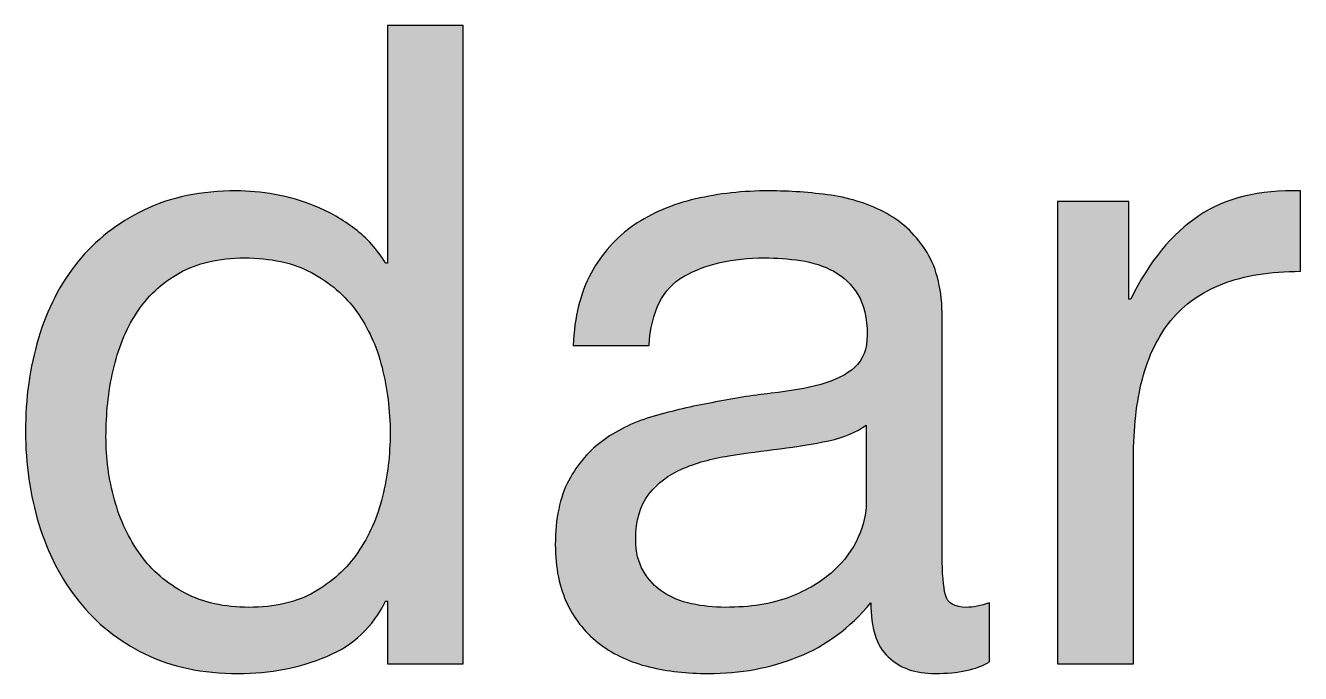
# Paper-space layout 'A0mask (portrait)' of a CAD drawing. Extents: x 0 to 810, y 0 to 1153.
# Drawn here: x 644.41 to 650.29, y 64.5 to 67.48 of the extents above; entities that cross this region are included whole.
import ezdxf
from ezdxf.enums import TextEntityAlignment as Align

# ---------------------------------------------------------------- set-up
doc = ezdxf.new("R2010")
doc.units = 0
doc.layers.get('0').update_dxf_attribs({"linetype": 'CONTINUOUS'})
doc.layers.get('Defpoints').update_dxf_attribs({"linetype": 'CONTINUOUS'})
doc.layers.add('JPP_Mask', color=7, linetype='CONTINUOUS')
doc.styles.add('JPP', font='arial.ttf')

# ---------------------------------------------------------------- blocks, each defined once
blk = doc.blocks.new('A0mask (portrait)')
at = {"true_color": 0x004a91}
h = blk.add_hatch(color=154, dxfattribs=at)
edge = h.paths.add_edge_path()
edge.add_spline(control_points=[(646.4279, 66.2864), (646.4279, 66.7389), (646.4279, 67.1554), (646.4279, 67.3565)], knot_values=[19.124987, 19.124987, 19.124987, 19.124987, 19.437481, 19.437481, 19.437481, 19.437481], degree=3, periodic=0)
edge.add_spline(control_points=[(646.4279, 67.3565), (646.4279, 67.3816), (646.4279, 67.4034), (646.4279, 67.4214)], knot_values=[19.085926, 19.085926, 19.085926, 19.085926, 19.124987, 19.124987, 19.124987, 19.124987], degree=3, periodic=0)
edge.add_spline(control_points=[(646.4279, 67.4214), (646.4279, 67.4395), (646.4279, 67.4538), (646.4279, 67.4641)], knot_values=[19.046864, 19.046864, 19.046864, 19.046864, 19.085926, 19.085926, 19.085926, 19.085926], degree=3, periodic=0)
edge.add_spline(control_points=[(646.4279, 67.4828), (646.4279, 67.4828), (646.4279, 67.4828), (646.4279, 67.4828), (646.4279, 67.4828), (646.4279, 67.4828), (646.4279, 67.4828)], knot_values=[18.999258, 18.999258, 18.999258, 18.999258, 18.999583, 18.999583, 18.999583, 19.000326, 19.000326, 19.000326, 19.000326], degree=3, periodic=0)
edge.add_spline(control_points=[(646.4269, 67.4828), (646.4252, 67.4828), (646.4216, 67.4828), (646.4162, 67.4828)], knot_values=[18.890617, 18.890617, 18.890617, 18.890617, 18.968741, 18.968741, 18.968741, 18.968741], degree=3, periodic=0)
edge.add_spline(control_points=[(646.4162, 67.4828), (646.4109, 67.4828), (646.4039, 67.4828), (646.3956, 67.4828)], knot_values=[18.812494, 18.812494, 18.812494, 18.812494, 18.890617, 18.890617, 18.890617, 18.890617], degree=3, periodic=0)
edge.add_spline(control_points=[(646.3956, 67.4828), (646.3789, 67.4828), (646.3569, 67.4828), (646.3322, 67.4828)], knot_values=[18.656247, 18.656247, 18.656247, 18.656247, 18.812494, 18.812494, 18.812494, 18.812494], degree=3, periodic=0)
edge.add_spline(control_points=[(646.3322, 67.4828), (646.3075, 67.4828), (646.2801, 67.4828), (646.2528, 67.4828)], knot_values=[18.5, 18.5, 18.5, 18.5, 18.656247, 18.656247, 18.656247, 18.656247], degree=3, periodic=0)
edge.add_spline(control_points=[(646.2528, 67.4828), (646.2254, 67.4828), (646.198, 67.4828), (646.1733, 67.4828)], knot_values=[18.343753, 18.343753, 18.343753, 18.343753, 18.5, 18.5, 18.5, 18.5], degree=3, periodic=0)
edge.add_spline(control_points=[(646.1733, 67.4828), (646.1486, 67.4828), (646.1266, 67.4828), (646.1099, 67.4828)], knot_values=[18.187506, 18.187506, 18.187506, 18.187506, 18.343753, 18.343753, 18.343753, 18.343753], degree=3, periodic=0)
edge.add_spline(control_points=[(646.1099, 67.4828), (646.1016, 67.4828), (646.0946, 67.4828), (646.0893, 67.4828)], knot_values=[18.109383, 18.109383, 18.109383, 18.109383, 18.187506, 18.187506, 18.187506, 18.187506], degree=3, periodic=0)
edge.add_spline(control_points=[(646.0893, 67.4828), (646.0839, 67.4828), (646.0803, 67.4828), (646.0786, 67.4828)], knot_values=[18.031259, 18.031259, 18.031259, 18.031259, 18.109383, 18.109383, 18.109383, 18.109383], degree=3, periodic=0)
edge.add_spline(control_points=[(646.0776, 67.4828), (646.0776, 67.4828), (646.0776, 67.4828), (646.0776, 67.4828), (646.0776, 67.4828), (646.0776, 67.4828), (646.0776, 67.4828)], knot_values=[17.999522, 17.999522, 17.999522, 17.999522, 18.000874, 18.000874, 18.000874, 18.001353, 18.001353, 18.001353, 18.001353], degree=3, periodic=0)
edge.add_spline(control_points=[(646.0776, 67.4758), (646.0776, 67.472), (646.0776, 67.4667), (646.0776, 67.46)], knot_values=[17.914074, 17.914074, 17.914074, 17.914074, 17.953136, 17.953136, 17.953136, 17.953136], degree=3, periodic=0)
edge.add_spline(control_points=[(646.0776, 67.46), (646.0776, 67.4532), (646.0776, 67.4451), (646.0776, 67.4358)], knot_values=[17.875012, 17.875012, 17.875012, 17.875012, 17.914074, 17.914074, 17.914074, 17.914074], degree=3, periodic=0)
edge.add_spline(control_points=[(646.0776, 67.4358), (646.0776, 67.3609), (646.0776, 67.2057), (646.0776, 67.0372)], knot_values=[17.562519, 17.562519, 17.562519, 17.562519, 17.875012, 17.875012, 17.875012, 17.875012], degree=3, periodic=0)
edge.add_spline(control_points=[(646.0776, 67.0372), (646.0776, 66.8686), (646.0776, 66.6867), (646.0776, 66.5583)], knot_values=[17.250025, 17.250025, 17.250025, 17.250025, 17.562519, 17.562519, 17.562519, 17.562519], degree=3, periodic=0)
edge.add_spline(control_points=[(646.0776, 66.5583), (646.0776, 66.5262), (646.0776, 66.4974), (646.0776, 66.473)], knot_values=[17.171902, 17.171902, 17.171902, 17.171902, 17.250025, 17.250025, 17.250025, 17.250025], degree=3, periodic=0)
edge.add_spline(control_points=[(646.0776, 66.473), (646.0776, 66.4487), (646.0776, 66.4287), (646.0776, 66.4141)], knot_values=[17.093778, 17.093778, 17.093778, 17.093778, 17.171902, 17.171902, 17.171902, 17.171902], degree=3, periodic=0)
edge.add_spline(control_points=[(646.0776, 66.4141), (646.0776, 66.4068), (646.0776, 66.4009), (646.0776, 66.3965)], knot_values=[17.054716, 17.054716, 17.054716, 17.054716, 17.093778, 17.093778, 17.093778, 17.093778], degree=3, periodic=0)
edge.add_spline(control_points=[(646.0776, 66.3965), (646.0776, 66.3921), (646.0776, 66.3891), (646.0776, 66.3878)], knot_values=[17.015655, 17.015655, 17.015655, 17.015655, 17.054716, 17.054716, 17.054716, 17.054716], degree=3, periodic=0)
edge.add_spline(control_points=[(646.0776, 66.3878), (646.0776, 66.3876), (646.0776, 66.3875), (646.0776, 66.3874)], knot_values=[17.010772, 17.010772, 17.010772, 17.010772, 17.015655, 17.015655, 17.015655, 17.015655], degree=3, periodic=0)
edge.add_spline(control_points=[(646.0776, 66.3874), (646.0776, 66.3873), (646.0776, 66.3872), (646.0776, 66.3871)], knot_values=[17.005889, 17.005889, 17.005889, 17.005889, 17.010772, 17.010772, 17.010772, 17.010772], degree=3, periodic=0)
edge.add_spline(control_points=[(646.0776, 66.3871), (646.0776, 66.3871), (646.0776, 66.3871), (646.0776, 66.3871)], knot_values=[17.003448, 17.003448, 17.003448, 17.003448, 17.005889, 17.005889, 17.005889, 17.005889], degree=3, periodic=0)
edge.add_spline(control_points=[(646.0776, 66.3871), (646.0776, 66.387), (646.0776, 66.387), (646.0776, 66.387)], knot_values=[17.001007, 17.001007, 17.001007, 17.001007, 17.003448, 17.003448, 17.003448, 17.003448], degree=3, periodic=0)
edge.add_spline(control_points=[(646.0776, 66.387), (646.0776, 66.387), (646.0776, 66.387), (646.0776, 66.387)], knot_values=[17.000701, 17.000701, 17.000701, 17.000701, 17.001007, 17.001007, 17.001007, 17.001007], degree=3, periodic=0)
edge.add_spline(control_points=[(646.0776, 66.387), (646.0776, 66.387), (646.0776, 66.387), (646.0776, 66.387), (646.0776, 66.387), (646.0776, 66.387), (646.0776, 66.387)], knot_values=[16.996124, 16.996124, 16.996124, 16.996124, 16.996825, 16.996825, 16.996825, 17.000701, 17.000701, 17.000701, 17.000701], degree=3, periodic=0)
edge.add_spline(control_points=[(646.0714, 66.387), (646.0704, 66.387), (646.0696, 66.387), (646.0696, 66.387), (646.0312, 66.4502), (645.9839, 66.503), (645.9276, 66.5456), (645.8712, 66.5882), (645.8116, 66.6225), (645.7482, 66.6485)], knot_values=[14, 14, 14, 14, 14.312544, 14.312544, 14.312544, 15.312544, 15.312544, 15.312544, 16.312544, 16.312544, 16.312544, 16.312544], degree=3, periodic=0)
edge.add_spline(control_points=[(645.7482, 66.6485), (645.6852, 66.6746), (645.6218, 66.6933), (645.5588, 66.7042)], knot_values=[13, 13, 13, 13, 14, 14, 14, 14], degree=3, periodic=0)
edge.add_spline(control_points=[(645.5588, 66.7042), (645.4954, 66.7151), (645.4362, 66.7207), (645.3813, 66.7207)], knot_values=[12, 12, 12, 12, 13, 13, 13, 13], degree=3, periodic=0)
edge.add_spline(control_points=[(645.3813, 66.7207), (645.2194, 66.7207), (645.0774, 66.6911), (644.9553, 66.6322)], knot_values=[11, 11, 11, 11, 12, 12, 12, 12], degree=3, periodic=0)
edge.add_spline(control_points=[(644.9553, 66.6322), (644.8327, 66.573), (644.7314, 66.4933), (644.6504, 66.3932)], knot_values=[10, 10, 10, 10, 11, 11, 11, 11], degree=3, periodic=0)
edge.add_spline(control_points=[(644.6504, 66.3932), (644.569, 66.2928), (644.5089, 66.1754), (644.4691, 66.041)], knot_values=[9, 9, 9, 9, 10, 10, 10, 10], degree=3, periodic=0)
edge.add_spline(control_points=[(644.4691, 66.041), (644.4289, 65.9063), (644.409, 65.7634), (644.409, 65.6124), (644.409, 65.4614), (644.4299, 65.3184), (644.471, 65.184)], knot_values=[7, 7, 7, 7, 8, 8, 8, 9, 9, 9, 9], degree=3, periodic=0)
edge.add_spline(control_points=[(644.471, 65.184), (644.5122, 65.0493), (644.5733, 64.9312), (644.6542, 64.8297)], knot_values=[6, 6, 6, 6, 7, 7, 7, 7], degree=3, periodic=0)
edge.add_spline(control_points=[(644.6542, 64.8297), (644.7352, 64.7279), (644.8369, 64.6469), (644.9591, 64.5864)], knot_values=[5, 5, 5, 5, 6, 6, 6, 6], degree=3, periodic=0)
edge.add_spline(control_points=[(644.9591, 64.5864), (645.0812, 64.526), (645.2251, 64.4959), (645.3898, 64.4959)], knot_values=[4, 4, 4, 4, 5, 5, 5, 5], degree=3, periodic=0)
edge.add_spline(control_points=[(645.3898, 64.4959), (645.538, 64.4959), (645.6738, 64.522), (645.7979, 64.5741)], knot_values=[3, 3, 3, 3, 4, 4, 4, 4], degree=3, periodic=0)
edge.add_spline(control_points=[(645.7979, 64.5741), (645.9214, 64.6264), (646.0118, 64.7113), (646.0696, 64.8297)], knot_values=[2, 2, 2, 2, 3, 3, 3, 3], degree=3, periodic=0)
edge.add_spline(control_points=[(646.0696, 64.8297), (646.0696, 64.8297), (646.0776, 64.8297), (646.0776, 64.8297)], knot_values=[1.00001, 1.00001, 1.00001, 1.00001, 2, 2, 2, 2], degree=3, periodic=0)
edge.add_spline(control_points=[(646.0776, 64.8297), (646.0776, 64.8297), (646.0776, 64.7575), (646.0776, 64.6854)], knot_values=[0.5, 0.5, 0.5, 0.5, 1, 1, 1, 1], degree=3, periodic=0)
edge.add_spline(control_points=[(646.0776, 64.6854), (646.0776, 64.6133), (646.0776, 64.5412), (646.0776, 64.5412), (646.0776, 64.5412), (646.1118, 64.5412), (646.1589, 64.5412)], knot_values=[20.687456, 20.687456, 20.687456, 20.687456, 21.187456, 21.187456, 21.187456, 21.5, 21.5, 21.5, 21.5], degree=3, periodic=0)
edge.add_spline(control_points=[(646.1589, 64.5412), (646.2059, 64.5412), (646.2658, 64.5412), (646.3171, 64.5412)], knot_values=[20.374962, 20.374962, 20.374962, 20.374962, 20.687456, 20.687456, 20.687456, 20.687456], degree=3, periodic=0)
edge.add_spline(control_points=[(646.3171, 64.5412), (646.3427, 64.5412), (646.3663, 64.5412), (646.385, 64.5412)], knot_values=[20.218716, 20.218716, 20.218716, 20.218716, 20.374962, 20.374962, 20.374962, 20.374962], degree=3, periodic=0)
edge.add_spline(control_points=[(646.385, 64.5412), (646.4037, 64.5412), (646.4176, 64.5412), (646.424, 64.5412)], knot_values=[20.062469, 20.062469, 20.062469, 20.062469, 20.218716, 20.218716, 20.218716, 20.218716], degree=3, periodic=0)
edge.add_spline(control_points=[(646.4279, 64.5412), (646.4279, 64.5412), (646.4279, 64.5412), (646.4279, 64.5412), (646.4279, 64.5412), (646.4279, 64.5412), (646.4279, 64.5412)], knot_values=[19.999756, 19.999756, 19.999756, 19.999756, 20.000581, 20.000581, 20.000581, 20.000824, 20.000824, 20.000824, 20.000824], degree=3, periodic=0)
edge.add_spline(control_points=[(646.4279, 64.5433), (646.4279, 64.5468), (646.4279, 64.5547), (646.4279, 64.5666)], knot_values=[19.945284, 19.945284, 19.945284, 19.945284, 19.984345, 19.984345, 19.984345, 19.984345], degree=3, periodic=0)
edge.add_spline(control_points=[(646.4279, 64.5666), (646.4279, 64.5785), (646.4279, 64.5944), (646.4279, 64.6139)], knot_values=[19.906222, 19.906222, 19.906222, 19.906222, 19.945284, 19.945284, 19.945284, 19.945284], degree=3, periodic=0)
edge.add_spline(control_points=[(646.4279, 64.6139), (646.4279, 64.653), (646.4279, 64.7066), (646.4279, 64.772)], knot_values=[19.828098, 19.828098, 19.828098, 19.828098, 19.906222, 19.906222, 19.906222, 19.906222], degree=3, periodic=0)
edge.add_spline(control_points=[(646.4279, 64.772), (646.4279, 64.8375), (646.4279, 64.9147), (646.4279, 65.0009)], knot_values=[19.749975, 19.749975, 19.749975, 19.749975, 19.828098, 19.828098, 19.828098, 19.828098], degree=3, periodic=0)
edge.add_spline(control_points=[(646.4279, 65.0009), (646.4279, 65.3456), (646.4279, 65.834), (646.4279, 66.2864)], knot_values=[19.437481, 19.437481, 19.437481, 19.437481, 19.749975, 19.749975, 19.749975, 19.749975], degree=3, periodic=0)
edge = h.paths.add_edge_path(flags=16)
edge.add_spline(control_points=[(645.9356, 66.1645), (645.9891, 66.0902), (646.0284, 66.0045), (646.053, 65.907), (646.0776, 65.8095), (646.0904, 65.7085), (646.0904, 65.6041)], knot_values=[7, 7, 7, 7, 8, 8, 8, 9, 9, 9, 9], degree=3, periodic=0)
edge.add_spline(control_points=[(646.0904, 65.6041), (646.0904, 65.5051), (646.0786, 65.4076), (646.0554, 65.3115)], knot_values=[6, 6, 6, 6, 7, 7, 7, 7], degree=3, periodic=0)
edge.add_spline(control_points=[(646.0554, 65.3115), (646.0317, 65.2155), (645.9938, 65.1295), (645.9418, 65.054), (645.8897, 64.9785), (645.8225, 64.9175), (645.7401, 64.8708)], knot_values=[4, 4, 4, 4, 5, 5, 5, 6, 6, 6, 6], degree=3, periodic=0)
edge.add_spline(control_points=[(645.7401, 64.8708), (645.6577, 64.824), (645.5574, 64.8008), (645.4391, 64.8008)], knot_values=[3, 3, 3, 3, 4, 4, 4, 4], degree=3, periodic=0)
edge.add_spline(control_points=[(645.4391, 64.8008), (645.3264, 64.8008), (645.2284, 64.8226), (645.1446, 64.8666), (645.0608, 64.9106), (644.9922, 64.9695), (644.9387, 65.0439)], knot_values=[1, 1, 1, 1, 2, 2, 2, 3, 3, 3, 3], degree=3, periodic=0)
edge.add_spline(control_points=[(644.9387, 65.0439), (644.8852, 65.1179), (644.845, 65.2024), (644.819, 65.2971)], knot_values=[0, 0, 0, 0, 1, 1, 1, 1], degree=3, periodic=0)
edge.add_spline(control_points=[(644.819, 65.2971), (644.7929, 65.392), (644.7801, 65.4888), (644.7801, 65.5877)], knot_values=[15, 15, 15, 15, 16, 16, 16, 16], degree=3, periodic=0)
edge.add_spline(control_points=[(644.7801, 65.5877), (644.7801, 65.6921), (644.791, 65.7937), (644.8128, 65.8926)], knot_values=[14, 14, 14, 14, 15, 15, 15, 15], degree=3, periodic=0)
edge.add_spline(control_points=[(644.8128, 65.8926), (644.8351, 65.9915), (644.8706, 66.0793), (644.9203, 66.1563)], knot_values=[13, 13, 13, 13, 14, 14, 14, 14], degree=3, periodic=0)
edge.add_spline(control_points=[(644.9203, 66.1563), (644.9695, 66.2332), (645.0353, 66.2949), (645.1176, 66.3416)], knot_values=[12, 12, 12, 12, 13, 13, 13, 13], degree=3, periodic=0)
edge.add_spline(control_points=[(645.1176, 66.3416), (645.2005, 66.3882), (645.3004, 66.4116), (645.4187, 66.4116)], knot_values=[11, 11, 11, 11, 12, 12, 12, 12], degree=3, periodic=0)
edge.add_spline(control_points=[(645.4187, 66.4116), (645.5394, 66.4116), (645.6426, 66.3889), (645.7278, 66.3437)], knot_values=[10, 10, 10, 10, 11, 11, 11, 11], degree=3, periodic=0)
edge.add_spline(control_points=[(645.7278, 66.3437), (645.8125, 66.2985), (645.8821, 66.2386), (645.9356, 66.1645)], knot_values=[9, 9, 9, 9, 10, 10, 10, 10], degree=3, periodic=0)
h = blk.add_hatch(color=154, dxfattribs=at)
edge = h.paths.add_edge_path()
edge.add_spline(control_points=[(648.6361, 65.0396), (648.6361, 65.0396), (648.6361, 66.1357), (648.6361, 66.1357), (648.6361, 66.2592), (648.6129, 66.3596), (648.5661, 66.4365)], knot_values=[30, 30, 30, 30, 31, 31, 31, 32, 32, 32, 32], degree=3, periodic=0)
edge.add_spline(control_points=[(648.5661, 66.4365), (648.5192, 66.5132), (648.4577, 66.573), (648.381, 66.6156)], knot_values=[29, 29, 29, 29, 30, 30, 30, 30], degree=3, periodic=0)
edge.add_spline(control_points=[(648.381, 66.6156), (648.3038, 66.6582), (648.2181, 66.6864), (648.1235, 66.7001)], knot_values=[28, 28, 28, 28, 29, 29, 29, 29], degree=3, periodic=0)
edge.add_spline(control_points=[(648.1235, 66.7001), (648.0283, 66.7139), (647.9332, 66.7207), (647.8371, 66.7207)], knot_values=[27, 27, 27, 27, 28, 28, 28, 28], degree=3, periodic=0)
edge.add_spline(control_points=[(647.8371, 66.7207), (647.7188, 66.7207), (647.6061, 66.7084), (647.4991, 66.6836)], knot_values=[26, 26, 26, 26, 27, 27, 27, 27], degree=3, periodic=0)
edge.add_spline(control_points=[(647.4991, 66.6836), (647.3921, 66.659), (647.297, 66.6182), (647.2146, 66.5622)], knot_values=[25, 25, 25, 25, 26, 26, 26, 26], degree=3, periodic=0)
edge.add_spline(control_points=[(647.2146, 66.5622), (647.1323, 66.5058), (647.0665, 66.4322), (647.0172, 66.3416)], knot_values=[24, 24, 24, 24, 25, 25, 25, 25], degree=3, periodic=0)
edge.add_spline(control_points=[(647.0172, 66.3416), (646.9675, 66.2509), (646.9401, 66.1397), (646.9344, 66.0079)], knot_values=[23, 23, 23, 23, 24, 24, 24, 24], degree=3, periodic=0)
edge.add_spline(control_points=[(646.9344, 66.0079), (646.9344, 66.0079), (647.2847, 66.0079), (647.2847, 66.0079), (647.2932, 66.1645), (647.3467, 66.2708), (647.4456, 66.3271), (647.5446, 66.3835), (647.6681, 66.4116), (647.8163, 66.4116)], knot_values=[20, 20, 20, 20, 21, 21, 21, 22, 22, 22, 23, 23, 23, 23], degree=3, periodic=0)
edge.add_spline(control_points=[(647.8163, 66.4116), (647.8712, 66.4116), (647.927, 66.4076), (647.9834, 66.3993)], knot_values=[19, 19, 19, 19, 20, 20, 20, 20], degree=3, periodic=0)
edge.add_spline(control_points=[(647.9834, 66.3993), (648.0392, 66.391), (648.0903, 66.3747), (648.1358, 66.3499)], knot_values=[18, 18, 18, 18, 19, 19, 19, 19], degree=3, periodic=0)
edge.add_spline(control_points=[(648.1358, 66.3499), (648.1807, 66.3252), (648.2181, 66.2895), (648.247, 66.2429)], knot_values=[17, 17, 17, 17, 18, 18, 18, 18], degree=3, periodic=0)
edge.add_spline(control_points=[(648.247, 66.2429), (648.2759, 66.196), (648.2901, 66.1342), (648.2901, 66.0573)], knot_values=[16, 16, 16, 16, 17, 17, 17, 17], degree=3, periodic=0)
edge.add_spline(control_points=[(648.2901, 66.0573), (648.2901, 65.9915), (648.2707, 65.9413), (648.2323, 65.907), (648.194, 65.8727), (648.1419, 65.8464), (648.0757, 65.8287)], knot_values=[14, 14, 14, 14, 15, 15, 15, 16, 16, 16, 16], degree=3, periodic=0)
edge.add_spline(control_points=[(648.0757, 65.8287), (648.0099, 65.8107), (647.9337, 65.797), (647.847, 65.7875)], knot_values=[13, 13, 13, 13, 14, 14, 14, 14], degree=3, periodic=0)
edge.add_spline(control_points=[(647.847, 65.7875), (647.7609, 65.7778), (647.6695, 65.7634), (647.5734, 65.7442)], knot_values=[12, 12, 12, 12, 13, 13, 13, 13], degree=3, periodic=0)
edge.add_spline(control_points=[(647.5734, 65.7442), (647.4825, 65.7279), (647.394, 65.707), (647.3074, 65.6824), (647.2208, 65.6578), (647.1441, 65.6214), (647.0769, 65.5733)], knot_values=[10, 10, 10, 10, 11, 11, 11, 12, 12, 12, 12], degree=3, periodic=0)
edge.add_spline(control_points=[(647.0769, 65.5733), (647.0092, 65.5253), (646.9552, 65.4625), (646.914, 65.3859)], knot_values=[9, 9, 9, 9, 10, 10, 10, 10], degree=3, periodic=0)
edge.add_spline(control_points=[(646.914, 65.3859), (646.8729, 65.3089), (646.852, 65.21), (646.852, 65.0891)], knot_values=[8, 8, 8, 8, 9, 9, 9, 9], degree=3, periodic=0)
edge.add_spline(control_points=[(646.852, 65.0891), (646.852, 64.9821), (646.871, 64.8907), (646.9079, 64.8152)], knot_values=[7, 7, 7, 7, 8, 8, 8, 8], degree=3, periodic=0)
edge.add_spline(control_points=[(646.9079, 64.8152), (646.9448, 64.7395), (646.9955, 64.6777), (647.0603, 64.6297)], knot_values=[6, 6, 6, 6, 7, 7, 7, 7], degree=3, periodic=0)
edge.add_spline(control_points=[(647.0603, 64.6297), (647.1247, 64.5816), (647.1995, 64.5473), (647.2847, 64.5267), (647.3699, 64.5061), (647.4608, 64.4959), (647.5569, 64.4959)], knot_values=[4, 4, 4, 4, 5, 5, 5, 6, 6, 6, 6], degree=3, periodic=0)
edge.add_spline(control_points=[(647.5569, 64.4959), (647.705, 64.4959), (647.8432, 64.5213), (647.9706, 64.5722)], knot_values=[3, 3, 3, 3, 4, 4, 4, 4], degree=3, periodic=0)
edge.add_spline(control_points=[(647.9706, 64.5722), (648.0984, 64.6228), (648.2106, 64.7059), (648.3067, 64.8214)], knot_values=[2, 2, 2, 2, 3, 3, 3, 3], degree=3, periodic=0)
edge.add_spline(control_points=[(648.3067, 64.8214), (648.3067, 64.7059), (648.3332, 64.6228), (648.3871, 64.5722)], knot_values=[1, 1, 1, 1, 2, 2, 2, 2], degree=3, periodic=0)
edge.add_spline(control_points=[(648.3871, 64.5722), (648.4406, 64.5213), (648.5126, 64.4959), (648.6035, 64.4959)], knot_values=[0, 0, 0, 0, 1, 1, 1, 1], degree=3, periodic=0)
edge.add_spline(control_points=[(648.6035, 64.4959), (648.7104, 64.4959), (648.7942, 64.5137), (648.8543, 64.5494)], knot_values=[36, 36, 36, 36, 37, 37, 37, 37], degree=3, periodic=0)
edge.add_spline(control_points=[(648.8543, 64.5494), (648.8543, 64.5494), (648.8543, 64.8214), (648.8543, 64.8214), (648.8132, 64.8077), (648.7777, 64.8008), (648.7474, 64.8008)], knot_values=[34, 34, 34, 34, 35, 35, 35, 36, 36, 36, 36], degree=3, periodic=0)
edge.add_spline(control_points=[(648.7474, 64.8008), (648.6924, 64.8008), (648.6603, 64.82), (648.6508, 64.8583)], knot_values=[33, 33, 33, 33, 34, 34, 34, 34], degree=3, periodic=0)
edge.add_spline(control_points=[(648.6508, 64.8583), (648.6409, 64.8969), (648.6361, 64.9572), (648.6361, 65.0396)], knot_values=[32, 32, 32, 32, 33, 33, 33, 33], degree=3, periodic=0)
edge = h.paths.add_edge_path(flags=16)
edge.add_spline(control_points=[(648.2858, 65.6412), (648.2858, 65.6412), (648.2858, 65.2827), (648.2858, 65.2827), (648.2858, 65.2334), (648.2735, 65.1804), (648.2489, 65.1241), (648.2243, 65.0678), (648.1855, 65.0157), (648.1334, 64.9676), (648.0813, 64.9196), (648.0141, 64.8796), (647.9318, 64.8481)], knot_values=[10, 10, 10, 10, 11, 11, 11, 12, 12, 12, 13, 13, 13, 14, 14, 14, 14], degree=3, periodic=0)
edge.add_spline(control_points=[(647.9318, 64.8481), (647.8494, 64.8164), (647.7505, 64.8008), (647.635, 64.8008)], knot_values=[9, 9, 9, 9, 10, 10, 10, 10], degree=3, periodic=0)
edge.add_spline(control_points=[(647.635, 64.8008), (647.5829, 64.8008), (647.5313, 64.8062), (647.4807, 64.8171)], knot_values=[8, 8, 8, 8, 9, 9, 9, 9], degree=3, periodic=0)
edge.add_spline(control_points=[(647.4807, 64.8171), (647.4295, 64.8282), (647.386, 64.846), (647.3486, 64.8708)], knot_values=[7, 7, 7, 7, 8, 8, 8, 8], degree=3, periodic=0)
edge.add_spline(control_points=[(647.3486, 64.8708), (647.3117, 64.8955), (647.2814, 64.9276), (647.2582, 64.9676)], knot_values=[6, 6, 6, 6, 7, 7, 7, 7], degree=3, periodic=0)
edge.add_spline(control_points=[(647.2582, 64.9676), (647.2345, 65.0074), (647.2231, 65.0562), (647.2231, 65.1139)], knot_values=[5, 5, 5, 5, 6, 6, 6, 6], degree=3, periodic=0)
edge.add_spline(control_points=[(647.2231, 65.1139), (647.2231, 65.2017), (647.243, 65.2711), (647.2828, 65.322)], knot_values=[4, 4, 4, 4, 5, 5, 5, 5], degree=3, periodic=0)
edge.add_spline(control_points=[(647.2828, 65.322), (647.3225, 65.3726), (647.3741, 65.4119), (647.4371, 65.4393)], knot_values=[3, 3, 3, 3, 4, 4, 4, 4], degree=3, periodic=0)
edge.add_spline(control_points=[(647.4371, 65.4393), (647.5005, 65.4668), (647.572, 65.4867), (647.6515, 65.499)], knot_values=[2, 2, 2, 2, 3, 3, 3, 3], degree=3, periodic=0)
edge.add_spline(control_points=[(647.6515, 65.499), (647.7311, 65.5115), (647.8101, 65.5224), (647.8882, 65.5321)], knot_values=[1, 1, 1, 1, 2, 2, 2, 2], degree=3, periodic=0)
edge.add_spline(control_points=[(647.8882, 65.5321), (647.9668, 65.5416), (648.0416, 65.5539), (648.1131, 65.5691)], knot_values=[0, 0, 0, 0, 1, 1, 1, 1], degree=3, periodic=0)
edge.add_spline(control_points=[(648.1131, 65.5691), (648.1845, 65.5842), (648.2418, 65.6083), (648.2858, 65.6412)], knot_values=[14, 14, 14, 14, 15, 15, 15, 15], degree=3, periodic=0)
h = blk.add_hatch(color=154, dxfattribs=at)
edge = h.paths.add_edge_path()
edge.add_spline(control_points=[(649.5592, 65.8533), (649.5866, 65.9591), (649.6306, 66.049), (649.6908, 66.1234)], knot_values=[7, 7, 7, 7, 8, 8, 8, 8], degree=3, periodic=0)
edge.add_spline(control_points=[(649.6908, 66.1234), (649.7514, 66.1974), (649.8309, 66.2538), (649.9298, 66.2921)], knot_values=[6, 6, 6, 6, 7, 7, 7, 7], degree=3, periodic=0)
edge.add_spline(control_points=[(649.9298, 66.2921), (650.0287, 66.3307), (650.148, 66.3499), (650.2881, 66.3499)], knot_values=[5, 5, 5, 5, 6, 6, 6, 6], degree=3, periodic=0)
edge.add_spline(control_points=[(650.2881, 66.3499), (650.2881, 66.3499), (650.2881, 66.7207), (650.2881, 66.7207), (650.0988, 66.7262), (649.9421, 66.6878), (649.8186, 66.6052)], knot_values=[3, 3, 3, 3, 4, 4, 4, 5, 5, 5, 5], degree=3, periodic=0)
edge.add_spline(control_points=[(649.8186, 66.6052), (649.695, 66.5229), (649.5904, 66.3953), (649.5057, 66.222)], knot_values=[2, 2, 2, 2, 3, 3, 3, 3], degree=3, periodic=0)
edge.add_spline(control_points=[(649.5057, 66.222), (649.5057, 66.222), (649.4972, 66.222), (649.4972, 66.222)], knot_values=[1.00001, 1.00001, 1.00001, 1.00001, 2, 2, 2, 2], degree=3, periodic=0)
edge.add_spline(control_points=[(649.4972, 66.222), (649.4972, 66.222), (649.4972, 66.3344), (649.4972, 66.4467)], knot_values=[0.5, 0.5, 0.5, 0.5, 1, 1, 1, 1], degree=3, periodic=0)
edge.add_spline(control_points=[(649.4972, 66.4467), (649.4972, 66.559), (649.4972, 66.6713), (649.4972, 66.6713), (649.4972, 66.6713), (649.4766, 66.6713), (649.4457, 66.6713)], knot_values=[12.749965, 12.749965, 12.749965, 12.749965, 13.249965, 13.249965, 13.249965, 13.5, 13.5, 13.5, 13.5], degree=3, periodic=0)
edge.add_spline(control_points=[(649.4457, 66.6713), (649.4148, 66.6713), (649.3736, 66.6713), (649.3324, 66.6713)], knot_values=[12.49997, 12.49997, 12.49997, 12.49997, 12.749965, 12.749965, 12.749965, 12.749965], degree=3, periodic=0)
edge.add_spline(control_points=[(649.3324, 66.6713), (649.3118, 66.6713), (649.2912, 66.6713), (649.2719, 66.6713)], knot_values=[12.374973, 12.374973, 12.374973, 12.374973, 12.49997, 12.49997, 12.49997, 12.49997], degree=3, periodic=0)
edge.add_spline(control_points=[(649.2719, 66.6713), (649.2526, 66.6713), (649.2346, 66.6713), (649.2192, 66.6713)], knot_values=[12.249975, 12.249975, 12.249975, 12.249975, 12.374973, 12.374973, 12.374973, 12.374973], degree=3, periodic=0)
edge.add_spline(control_points=[(649.2192, 66.6713), (649.2114, 66.6713), (649.2044, 66.6713), (649.1981, 66.6713)], knot_values=[12.187476, 12.187476, 12.187476, 12.187476, 12.249975, 12.249975, 12.249975, 12.249975], degree=3, periodic=0)
edge.add_spline(control_points=[(649.1981, 66.6713), (649.1918, 66.6713), (649.1864, 66.6713), (649.1819, 66.6713)], knot_values=[12.124977, 12.124977, 12.124977, 12.124977, 12.187476, 12.187476, 12.187476, 12.187476], degree=3, periodic=0)
edge.add_spline(control_points=[(649.1819, 66.6713), (649.1796, 66.6713), (649.1776, 66.6713), (649.1758, 66.6713)], knot_values=[12.093728, 12.093728, 12.093728, 12.093728, 12.124977, 12.124977, 12.124977, 12.124977], degree=3, periodic=0)
edge.add_spline(control_points=[(649.1677, 66.6713), (649.1677, 66.6713), (649.1677, 66.6713), (649.1677, 66.6713), (649.1677, 66.6713), (649.1677, 66.6713), (649.1677, 66.6713)], knot_values=[11.99998, 11.99998, 11.99998, 11.99998, 12.001425, 12.001425, 12.001425, 12.001445, 12.001445, 12.001445, 12.001445], degree=3, periodic=0)
edge.add_spline(control_points=[(649.1677, 66.6713), (649.1677, 66.6712), (649.1677, 66.1387), (649.1677, 65.6062)], knot_values=[11.49999, 11.49999, 11.49999, 11.49999, 11.99998, 11.99998, 11.99998, 11.99998], degree=3, periodic=0)
edge.add_spline(control_points=[(649.1677, 65.6062), (649.1677, 65.0737), (649.1677, 64.5412), (649.1677, 64.5412), (649.1677, 64.5412), (649.1677, 64.5412), (649.1677, 64.5412)], knot_values=[10.999023, 10.999023, 10.999023, 10.999023, 11.499013, 11.499013, 11.499013, 11.49999, 11.49999, 11.49999, 11.49999], degree=3, periodic=0)
edge.add_spline(control_points=[(649.1764, 64.5412), (649.1782, 64.5412), (649.1804, 64.5412), (649.1828, 64.5412)], knot_values=[10.875003, 10.875003, 10.875003, 10.875003, 10.906252, 10.906252, 10.906252, 10.906252], degree=3, periodic=0)
edge.add_spline(control_points=[(649.1828, 64.5412), (649.1875, 64.5412), (649.1934, 64.5412), (649.2, 64.5412)], knot_values=[10.812504, 10.812504, 10.812504, 10.812504, 10.875003, 10.875003, 10.875003, 10.875003], degree=3, periodic=0)
edge.add_spline(control_points=[(649.2, 64.5412), (649.2067, 64.5412), (649.2142, 64.5412), (649.2224, 64.5412)], knot_values=[10.750005, 10.750005, 10.750005, 10.750005, 10.812504, 10.812504, 10.812504, 10.812504], degree=3, periodic=0)
edge.add_spline(control_points=[(649.2224, 64.5412), (649.2389, 64.5412), (649.258, 64.5412), (649.2785, 64.5412)], knot_values=[10.625008, 10.625008, 10.625008, 10.625008, 10.750005, 10.750005, 10.750005, 10.750005], degree=3, periodic=0)
edge.add_spline(control_points=[(649.2785, 64.5412), (649.2991, 64.5412), (649.3209, 64.5412), (649.3428, 64.5412)], knot_values=[10.50001, 10.50001, 10.50001, 10.50001, 10.625008, 10.625008, 10.625008, 10.625008], degree=3, periodic=0)
edge.add_spline(control_points=[(649.3428, 64.5412), (649.3866, 64.5412), (649.4304, 64.5412), (649.4632, 64.5412)], knot_values=[10.250015, 10.250015, 10.250015, 10.250015, 10.50001, 10.50001, 10.50001, 10.50001], degree=3, periodic=0)
edge.add_spline(control_points=[(649.4632, 64.5412), (649.4961, 64.5412), (649.518, 64.5412), (649.518, 64.5412), (649.518, 64.5412), (649.518, 64.5412), (649.518, 64.5412)], knot_values=[9.999532, 9.999532, 9.999532, 9.999532, 10.249547, 10.249547, 10.249547, 10.250015, 10.250015, 10.250015, 10.250015], degree=3, periodic=0)
edge.add_spline(control_points=[(649.518, 64.5472), (649.518, 64.5485), (649.518, 64.5501), (649.518, 64.5518)], knot_values=[9.937521, 9.937521, 9.937521, 9.937521, 9.953146, 9.953146, 9.953146, 9.953146], degree=3, periodic=0)
edge.add_spline(control_points=[(649.518, 64.5518), (649.518, 64.5553), (649.518, 64.5595), (649.518, 64.5646)], knot_values=[9.906272, 9.906272, 9.906272, 9.906272, 9.937521, 9.937521, 9.937521, 9.937521], degree=3, periodic=0)
edge.add_spline(control_points=[(649.518, 64.5646), (649.518, 64.5696), (649.518, 64.5754), (649.518, 64.5819)], knot_values=[9.875022, 9.875022, 9.875022, 9.875022, 9.906272, 9.906272, 9.906272, 9.906272], degree=3, periodic=0)
edge.add_spline(control_points=[(649.518, 64.5819), (649.518, 64.5948), (649.518, 64.6105), (649.518, 64.6286)], knot_values=[9.812524, 9.812524, 9.812524, 9.812524, 9.875022, 9.875022, 9.875022, 9.875022], degree=3, periodic=0)
edge.add_spline(control_points=[(649.518, 64.6286), (649.518, 64.6466), (649.518, 64.667), (649.518, 64.6892)], knot_values=[9.750025, 9.750025, 9.750025, 9.750025, 9.812524, 9.812524, 9.812524, 9.812524], degree=3, periodic=0)
edge.add_spline(control_points=[(649.518, 64.6892), (649.518, 64.7336), (649.518, 64.7854), (649.518, 64.841)], knot_values=[9.625027, 9.625027, 9.625027, 9.625027, 9.750025, 9.750025, 9.750025, 9.750025], degree=3, periodic=0)
edge.add_spline(control_points=[(649.518, 64.841), (649.518, 64.8965), (649.518, 64.9557), (649.518, 65.0149)], knot_values=[9.50003, 9.50003, 9.50003, 9.50003, 9.625027, 9.625027, 9.625027, 9.625027], degree=3, periodic=0)
edge.add_spline(control_points=[(649.518, 65.0149), (649.518, 65.1334), (649.518, 65.2519), (649.518, 65.3407)], knot_values=[9.250035, 9.250035, 9.250035, 9.250035, 9.50003, 9.50003, 9.50003, 9.50003], degree=3, periodic=0)
edge.add_spline(control_points=[(649.518, 65.3407), (649.518, 65.4296), (649.518, 65.4888), (649.518, 65.4888), (649.518, 65.6261), (649.5317, 65.7477), (649.5592, 65.8533)], knot_values=[8, 8, 8, 8, 8.250035, 8.250035, 8.250035, 9.250035, 9.250035, 9.250035, 9.250035], degree=3, periodic=0)
at = {"layer": 'Defpoints', "color": 154, "true_color": 0x004a91}
for points, knots in [([(646.0776, 64.5412), (646.0776, 64.5412), (646.0776, 64.8297), (646.0776, 64.8297), (646.0776, 64.8297), (646.0696, 64.8297), (646.0696, 64.8297), (646.0118, 64.7113), (645.9214, 64.6264), (645.7979, 64.5741), (645.6738, 64.522), (645.538, 64.4959), (645.3898, 64.4959), (645.2251, 64.4959), (645.0812, 64.526), (644.9591, 64.5864), (644.8369, 64.6469), (644.7352, 64.7279), (644.6542, 64.8297), (644.5733, 64.9312), (644.5122, 65.0493), (644.471, 65.184), (644.4299, 65.3184), (644.409, 65.4614), (644.409, 65.6124), (644.409, 65.7634), (644.4289, 65.9063), (644.4691, 66.041), (644.5089, 66.1754), (644.569, 66.2928), (644.6504, 66.3932), (644.7314, 66.4933), (644.8327, 66.573), (644.9553, 66.6322), (645.0774, 66.6911), (645.2194, 66.7207), (645.3813, 66.7207), (645.4362, 66.7207), (645.4954, 66.7151), (645.5588, 66.7042), (645.6218, 66.6933), (645.6852, 66.6746), (645.7482, 66.6485), (645.8116, 66.6225), (645.8712, 66.5882), (645.9276, 66.5456), (645.9839, 66.503), (646.0312, 66.4502), (646.0696, 66.387), (646.0696, 66.387), (646.0776, 66.387), (646.0776, 66.387), (646.0776, 66.387), (646.0776, 67.4828), (646.0776, 67.4828), (646.0776, 67.4828), (646.4279, 67.4828), (646.4279, 67.4828), (646.4279, 67.4828), (646.4279, 64.5412), (646.4279, 64.5412), (646.4279, 64.5412), (646.0776, 64.5412), (646.0776, 64.5412)], [0, 0, 0, 0, 1, 1, 1, 2, 2, 2, 3, 3, 3, 4, 4, 4, 5, 5, 5, 6, 6, 6, 7, 7, 7, 8, 8, 8, 9, 9, 9, 10, 10, 10, 11, 11, 11, 12, 12, 12, 13, 13, 13, 14, 14, 14, 15, 15, 15, 16, 16, 16, 17, 17, 17, 18, 18, 18, 19, 19, 19, 20, 20, 20, 21, 21, 21, 21]), ([(648.6035, 64.4959), (648.5126, 64.4959), (648.4406, 64.5213), (648.3871, 64.5722), (648.3332, 64.6228), (648.3067, 64.7059), (648.3067, 64.8214), (648.2106, 64.7059), (648.0984, 64.6228), (647.9706, 64.5722), (647.8432, 64.5213), (647.705, 64.4959), (647.5569, 64.4959), (647.4608, 64.4959), (647.3699, 64.5061), (647.2847, 64.5267), (647.1995, 64.5473), (647.1247, 64.5816), (647.0603, 64.6297), (646.9955, 64.6777), (646.9448, 64.7395), (646.9079, 64.8152), (646.871, 64.8907), (646.852, 64.9821), (646.852, 65.0891), (646.852, 65.21), (646.8729, 65.3089), (646.914, 65.3859), (646.9552, 65.4625), (647.0092, 65.5253), (647.0769, 65.5733), (647.1441, 65.6214), (647.2208, 65.6578), (647.3074, 65.6824), (647.394, 65.707), (647.4825, 65.7279), (647.5734, 65.7442), (647.6695, 65.7634), (647.7609, 65.7778), (647.847, 65.7875), (647.9337, 65.797), (648.0099, 65.8107), (648.0757, 65.8287), (648.1419, 65.8464), (648.194, 65.8727), (648.2323, 65.907), (648.2707, 65.9413), (648.2901, 65.9915), (648.2901, 66.0573), (648.2901, 66.1342), (648.2759, 66.196), (648.247, 66.2429), (648.2181, 66.2895), (648.1807, 66.3252), (648.1358, 66.3499), (648.0903, 66.3747), (648.0392, 66.391), (647.9834, 66.3993), (647.927, 66.4076), (647.8712, 66.4116), (647.8163, 66.4116), (647.6681, 66.4116), (647.5446, 66.3835), (647.4456, 66.3271), (647.3467, 66.2708), (647.2932, 66.1645), (647.2847, 66.0079), (647.2847, 66.0079), (646.9344, 66.0079), (646.9344, 66.0079), (646.9401, 66.1397), (646.9675, 66.2509), (647.0172, 66.3416), (647.0665, 66.4322), (647.1323, 66.5058), (647.2146, 66.5622), (647.297, 66.6182), (647.3921, 66.659), (647.4991, 66.6836), (647.6061, 66.7084), (647.7188, 66.7207), (647.8371, 66.7207), (647.9332, 66.7207), (648.0283, 66.7139), (648.1235, 66.7001), (648.2181, 66.6864), (648.3038, 66.6582), (648.381, 66.6156), (648.4577, 66.573), (648.5192, 66.5132), (648.5661, 66.4365), (648.6129, 66.3596), (648.6361, 66.2592), (648.6361, 66.1357), (648.6361, 66.1357), (648.6361, 65.0396), (648.6361, 65.0396), (648.6361, 64.9572), (648.6409, 64.8969), (648.6508, 64.8583), (648.6603, 64.82), (648.6924, 64.8008), (648.7474, 64.8008), (648.7777, 64.8008), (648.8132, 64.8077), (648.8543, 64.8214), (648.8543, 64.8214), (648.8543, 64.5494), (648.8543, 64.5494), (648.7942, 64.5137), (648.7104, 64.4959), (648.6035, 64.4959)], [0, 0, 0, 0, 1, 1, 1, 2, 2, 2, 3, 3, 3, 4, 4, 4, 5, 5, 5, 6, 6, 6, 7, 7, 7, 8, 8, 8, 9, 9, 9, 10, 10, 10, 11, 11, 11, 12, 12, 12, 13, 13, 13, 14, 14, 14, 15, 15, 15, 16, 16, 16, 17, 17, 17, 18, 18, 18, 19, 19, 19, 20, 20, 20, 21, 21, 21, 22, 22, 22, 23, 23, 23, 24, 24, 24, 25, 25, 25, 26, 26, 26, 27, 27, 27, 28, 28, 28, 29, 29, 29, 30, 30, 30, 31, 31, 31, 32, 32, 32, 33, 33, 33, 34, 34, 34, 35, 35, 35, 36, 36, 36, 37, 37, 37, 37]), ([(649.4972, 66.6713), (649.4972, 66.6713), (649.4972, 66.222), (649.4972, 66.222), (649.4972, 66.222), (649.5057, 66.222), (649.5057, 66.222), (649.5904, 66.3953), (649.695, 66.5229), (649.8186, 66.6052), (649.9421, 66.6878), (650.0988, 66.7262), (650.2881, 66.7207), (650.2881, 66.7207), (650.2881, 66.3499), (650.2881, 66.3499), (650.148, 66.3499), (650.0287, 66.3307), (649.9298, 66.2921), (649.8309, 66.2538), (649.7514, 66.1974), (649.6908, 66.1234), (649.6306, 66.049), (649.5866, 65.9591), (649.5592, 65.8533), (649.5317, 65.7477), (649.518, 65.6261), (649.518, 65.4888), (649.518, 65.4888), (649.518, 64.5412), (649.518, 64.5412), (649.518, 64.5412), (649.1677, 64.5412), (649.1677, 64.5412), (649.1677, 64.5412), (649.1677, 66.6713), (649.1677, 66.6713), (649.1677, 66.6713), (649.4972, 66.6713), (649.4972, 66.6713)], [0, 0, 0, 0, 1, 1, 1, 2, 2, 2, 3, 3, 3, 4, 4, 4, 5, 5, 5, 6, 6, 6, 7, 7, 7, 8, 8, 8, 9, 9, 9, 10, 10, 10, 11, 11, 11, 12, 12, 12, 13, 13, 13, 13]), ([(644.819, 65.2971), (644.845, 65.2024), (644.8852, 65.1179), (644.9387, 65.0439), (644.9922, 64.9695), (645.0608, 64.9106), (645.1446, 64.8666), (645.2284, 64.8226), (645.3264, 64.8008), (645.4391, 64.8008), (645.5574, 64.8008), (645.6577, 64.824), (645.7401, 64.8708), (645.8225, 64.9175), (645.8897, 64.9785), (645.9418, 65.054), (645.9938, 65.1295), (646.0317, 65.2155), (646.0554, 65.3115), (646.0786, 65.4076), (646.0904, 65.5051), (646.0904, 65.6041), (646.0904, 65.7085), (646.0776, 65.8095), (646.053, 65.907), (646.0284, 66.0045), (645.9891, 66.0902), (645.9356, 66.1645), (645.8821, 66.2386), (645.8125, 66.2985), (645.7278, 66.3437), (645.6426, 66.3889), (645.5394, 66.4116), (645.4187, 66.4116), (645.3004, 66.4116), (645.2005, 66.3882), (645.1176, 66.3416), (645.0353, 66.2949), (644.9695, 66.2332), (644.9203, 66.1563), (644.8706, 66.0793), (644.8351, 65.9915), (644.8128, 65.8926), (644.791, 65.7937), (644.7801, 65.6921), (644.7801, 65.5877), (644.7801, 65.4888), (644.7929, 65.392), (644.819, 65.2971)], [0, 0, 0, 0, 1, 1, 1, 2, 2, 2, 3, 3, 3, 4, 4, 4, 5, 5, 5, 6, 6, 6, 7, 7, 7, 8, 8, 8, 9, 9, 9, 10, 10, 10, 11, 11, 11, 12, 12, 12, 13, 13, 13, 14, 14, 14, 15, 15, 15, 16, 16, 16, 16]), ([(648.1131, 65.5691), (648.0416, 65.5539), (647.9668, 65.5416), (647.8882, 65.5321), (647.8101, 65.5224), (647.7311, 65.5115), (647.6515, 65.499), (647.572, 65.4867), (647.5005, 65.4668), (647.4371, 65.4393), (647.3741, 65.4119), (647.3225, 65.3726), (647.2828, 65.322), (647.243, 65.2711), (647.2231, 65.2017), (647.2231, 65.1139), (647.2231, 65.0562), (647.2345, 65.0074), (647.2582, 64.9676), (647.2814, 64.9276), (647.3117, 64.8955), (647.3486, 64.8708), (647.386, 64.846), (647.4295, 64.8282), (647.4807, 64.8171), (647.5313, 64.8062), (647.5829, 64.8008), (647.635, 64.8008), (647.7505, 64.8008), (647.8494, 64.8164), (647.9318, 64.8481), (648.0141, 64.8796), (648.0813, 64.9196), (648.1334, 64.9676), (648.1855, 65.0157), (648.2243, 65.0678), (648.2489, 65.1241), (648.2735, 65.1804), (648.2858, 65.2334), (648.2858, 65.2827), (648.2858, 65.2827), (648.2858, 65.6412), (648.2858, 65.6412), (648.2418, 65.6083), (648.1845, 65.5842), (648.1131, 65.5691)], [0, 0, 0, 0, 1, 1, 1, 2, 2, 2, 3, 3, 3, 4, 4, 4, 5, 5, 5, 6, 6, 6, 7, 7, 7, 8, 8, 8, 9, 9, 9, 10, 10, 10, 11, 11, 11, 12, 12, 12, 13, 13, 13, 14, 14, 14, 15, 15, 15, 15])]:
    blk.add_open_spline(points, degree=3, knots=knots, dxfattribs=at)
at = {"color": 7, "style": 'JPP'}
for tag, p in [('Client', (743, 115)), ('Project1', (743, 90)), ('Project2', (743, 82.5)), ('Project3', (743, 75)), ('Title1', (743, 57.5)), ('Title2', (743, 50)), ('Title3', (743, 42.5)), ('Status', (635, 7.5))]:
    blk.add_attdef(tag, text='', height=3.5, dxfattribs=at).set_placement(p, align=Align.MIDDLE_LEFT)
at = {"color": 2, "style": 'JPP'}
for tag, p in [('Scale', (662.5, 25)), ('Checked', (752.5, 25)), ('Drawn', (707.5, 25)), ('Date', (797.5, 25))]:
    blk.add_attdef(tag, text='', height=2, dxfattribs=at).set_placement(p, align=Align.MIDDLE_CENTER)
at = {"color": 6, "style": 'JPP'}
for tag, p in [('Ref', (725, 7.5)), ('DrgNo.', (767, 7.5))]:
    blk.add_attdef(tag, text='', height=4, dxfattribs=at).set_placement(p, align=Align.MIDDLE_LEFT)
blk.add_attdef('Rev', text='', height=4, dxfattribs=at).set_placement((801.2747, 7.5), align=Align.MIDDLE_CENTER)

psp = doc.layouts.new('A0mask (portrait)')

# ---------------------------------------------------------------- block references
at = {"layer": 'JPP_Mask'}
psp.add_blockref('A0mask (portrait)', (0, 0), dxfattribs=at)

doc.saveas('drawing.dxf')
